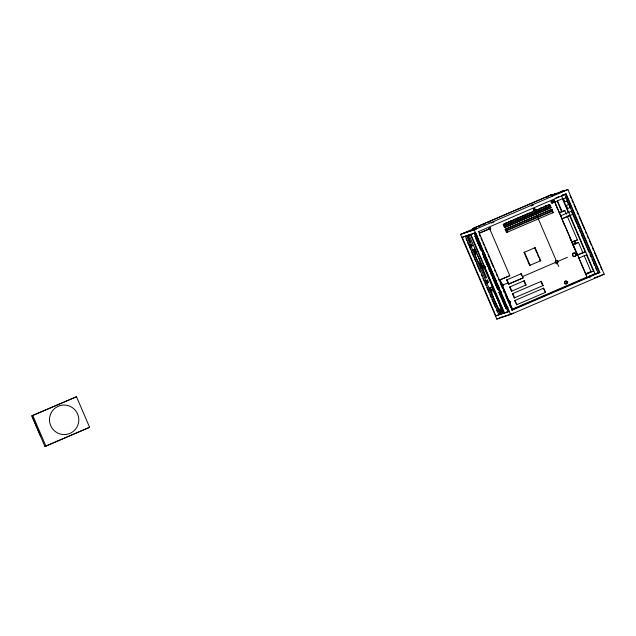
<?xml version="1.0" encoding="UTF-8"?>
<svg xmlns="http://www.w3.org/2000/svg" width="636" height="636" viewBox="0 0 636 636"><rect width="100%" height="100%" fill="white"/><g stroke="black" fill="none" stroke-linecap="round" stroke-linejoin="round"><path stroke-width="0.95" d="M490.261 228.952C490.817 226.114 487.24 229.485 490.205 229.079M490.118 229.079C492.256 227.06 487.367 227.887 490.014 229.127M489.943 229.175L490.38 228.992M31.8 415.865L76.503 396.737L89.612 427.305L45.919 446.106L44.902 446.44L31.8 415.865L76.503 396.737M473.709 230.28L472.938 228.467L551.134 194.831L552.175 196.548M472.938 228.467L551.404 194.743M554.163 194.147L567.916 189.56L604.2 274.219L510.557 314.502L496.811 319.097L460.528 234.43L476.245 227.664M478.057 226.885L480.776 225.716M482.589 224.937L485.308 223.769M488.933 222.21L490.738 221.431M546.014 197.653L548.733 196.484M550.545 195.705L554.56 194.012M560.173 191.873L563.607 190.434L563.21 190.569M472.858 230.081L474.79 229.469M460.528 234.43L474.273 229.842L567.916 189.56M491.334 223.101L494.013 221.956M470.481 234.605L504.149 313.143L495.897 315.901L462.237 237.355L464.511 236.377M470.847 234.31L469.058 235.074L483.122 267.883L484.902 267.112M473.915 233.166L470.878 234.469L504.547 313.015L508.848 311.576L475.187 233.03L462.237 237.355M556.015 197.852L558.75 196.675M562.248 195.165L564.522 194.187L598.19 272.733L512.139 309.748M478.224 231.727L566.191 193.924L599.851 272.47L511.885 310.273L512.282 310.137L478.622 231.591M474.949 234.271L495.102 281.287L474.949 234.271L476.3 233.817M479.298 233.142L489.688 228.769L509.802 275.69L499.57 280.086M479.457 233.166L489.688 228.769M474.83 236.361L477.048 235.439M504.42 223.665L506.24 222.886M508.975 221.71L510.803 220.923M513.141 219.873L514.969 219.094M517.704 217.917L519.525 217.13M522.267 215.954L524.088 215.167M526.823 213.99L528.651 213.203M534.518 210.715L537.261 209.538M539.996 208.362L541.816 207.582M544.551 206.406L546.38 205.619M554.592 202.089L562.796 198.551L562.399 198.686L568.314 212.48M499.673 292.314L498.258 288.998L497.813 289.149L482.438 253.279L483.177 253.001L481.675 249.503L480.927 249.773L475.187 236.385L475.935 236.107L474.496 232.752M475.187 236.385L475.935 236.107M503.259 224.413L548.701 204.864L549.766 204.514L550.275 205.698L503.768 225.605L503.259 224.413L549.766 204.514M566.573 197.534L563.536 198.837L564.848 201.898L567.884 200.594L566.573 197.534L566.175 197.669M503.982 226.17L550.553 206.239L551.126 207.582L505.62 227.155L504.555 227.513L503.982 226.17L550.553 206.239M504.555 227.513L551.126 207.582M505.143 229.31L550.983 209.594L552.048 209.236L552.581 210.476L505.676 230.55L505.143 229.31L552.048 209.236M470.099 244.733L471.586 244.137L472.31 245.822L470.815 246.418L470.099 244.733L470.553 244.582L471.276 246.267L470.815 246.418M506.018 231.011L552.676 211.041L553.304 212.504L506.646 232.474L506.018 231.011L507.099 230.645L507.727 232.108L506.646 232.474M569.363 204.228L566.326 205.531L567.638 208.592L570.675 207.288L569.363 204.228L568.966 204.355L569.943 206.652M475.132 249.105L472.739 249.988L475.02 249.225M559.084 213.084L564.848 210.603L566.374 214.165M481.675 249.503L482.883 253.128M560.499 215.882L571.748 211.049L571.351 211.176L572.336 213.473M562.327 218.681L569.625 215.54L585.136 251.729L585.533 251.594L577.321 255.131M561.811 218.943L573.06 214.109L572.662 214.237L576.916 224.158M44.902 446.44L89.612 427.305M482.581 266.85L483.447 266.476M483.36 267.541L485.141 266.77M487.82 265.625L489.609 264.854M483.455 267.613L485.26 266.842M487.979 265.673L489.784 264.894M487.701 266.11L489.513 265.331M524.04 252.397L535.115 247.674L540.711 260.728L529.637 265.443L524.04 252.397L524.517 252.238L530.114 265.291L529.637 265.443M572.48 242.062L577.424 239.931L567.137 215.938M485.507 280.905L487.55 280.086L488.543 282.392L487.12 283.004L486.492 283.211L485.507 280.905L486.135 280.699L487.12 283.004M572.718 244.892L578.482 242.411L583.053 253.072M486.492 283.211L488.543 282.392M499.403 280.063L509.802 275.69M506.654 279.935L521.329 273.663L523.134 277.876L508.872 284.006L508.458 284.149L506.654 279.935L507.067 279.8L508.872 284.006M503.02 285L507.918 282.893M522.18 276.763L555.57 262.398M557.939 261.38L567.423 257.294M498.417 288.06L496.708 284.896L498.417 288.06L497.344 285.421M508.458 284.149L523.134 277.876M576.924 255.259L585.136 251.729M573.672 256.698L575.5 255.91M509.619 287.035L524.279 280.77L526.083 284.976L511.423 291.248L509.619 287.035L510.024 286.9L511.829 291.113L511.423 291.248M501.208 297.902L498.878 292.457L500.985 291.59M578.649 258.184L586.845 254.654L586.448 254.79L593.444 271.111L593.841 270.976L585.645 274.506M498.552 288.879L499.968 292.186L499.276 292.449L506.129 308.444L506.964 308.15L505.207 304.04L506.669 308.277L508.204 307.76M512.409 293.729L541.316 281.327L543.12 285.54L514.214 297.934L512.409 293.729L512.799 293.594L514.603 297.807L514.214 297.934M514.794 300.55L543.685 288.156L545.497 292.369L516.599 304.755L514.794 300.55L516.981 304.628L516.599 304.755M585.287 274.219L591.051 271.739L584.198 255.744M564.299 283.648L567.94 282.082M499.483 312.268L502.615 311.219L492.264 287.059L489.124 288.108L499.483 312.268L503.02 310.972M466.617 235.892L500.007 313.747L502.726 312.578M495.897 315.901L503.489 312.634M512.33 309.12L587.155 276.954L553.566 199.299L575.652 250.83M504.547 313.015L507.576 311.712M512.735 309.645L512.044 309.907L512.735 309.645L499.904 279.713L512.441 309.772M496.811 319.097L501.359 317.141M513.419 313.119L510.04 314.248M551.531 195.324L564.482 190.999M566.191 193.924L561.485 195.491L595.153 274.036M463.557 233.126L477.31 228.539M549.21 206.056L550.275 205.698M470.767 234.215L465.266 236.051L498.934 314.597M503.768 225.605L504.833 225.247L504.324 224.055M551.515 210.834L552.581 210.476M551.595 211.406L552.676 211.041M552.223 212.869L553.304 212.504M559.362 212.44L564.848 210.603M505.676 230.55L506.741 230.2L506.208 228.952M471.133 244.288L471.586 244.137M471.856 245.973L472.31 245.822M535.115 247.674L534.645 247.833L536.879 253.056M32.198 416.612L37.818 429.737M482.684 266.73L480.291 267.613L481.158 267.239L478.892 261.952M480.681 268.694L483.122 267.883M480.737 268.782L484.083 267.669L503.354 312.626L500.007 313.747M571.939 241.767L577.424 239.931M572.996 244.24L578.482 242.411M540.711 260.728L540.234 260.887L539.487 259.146M37.969 430.103L40.617 436.28M487.55 280.086L486.93 280.293L487.915 282.599M495.102 281.287L496.454 280.842M521.329 273.663L520.908 273.806L521.544 275.285M491.882 287.075L490.316 287.599L491.851 291.177M524.279 280.77L523.873 280.905L525.678 285.111L526.083 284.976M498.878 292.457L499.968 292.186M541.316 281.327L540.918 281.462L542.731 285.675L543.12 285.54M587.394 272.963L591.051 271.739M543.685 288.156L543.311 288.283L545.497 292.369M592.291 274.704L597.792 272.868M589.254 276.008L599.851 272.47M506.526 306.131L505.485 304.406M601.131 275.245L604.2 274.219M594.294 277.821L601.163 275.531M505.874 308.778L506.264 308.651L499.276 292.329M498.537 314.725L504.435 312.761M507.178 311.839L509.301 311.131M501.16 317.348L507.576 315.21M508.49 314.9L513.196 313.333M569.999 195.491L571.176 198.233M571.963 200.062L573.131 202.797M573.918 204.625L576.264 210.103M577.051 211.931L578.219 214.674M579.006 216.494L584.484 229.286M585.271 231.107L586.44 233.849M587.227 235.678L588.403 238.413M589.182 240.241L591.528 245.727M592.315 247.547L593.491 250.29M594.27 252.118L599.748 264.902M600.535 266.73L601.712 269.465M565.794 194.06L599.454 272.598M566.962 200.952L568.512 204.554M577.687 225.963L578.847 228.666M579.619 230.47L580.779 233.181M581.55 234.986L588.896 252.118M590.057 254.829L590.828 256.626M591.989 259.337L592.76 261.142M593.539 262.946L594.7 265.649M595.471 267.454L596.632 270.157M557.438 200.73L562.137 211.685M574.666 240.917L575.834 243.652M557.287 201.429L561.58 211.446M574.459 241.489L575.628 244.216M589.286 276.08L590.065 277.9M576.431 252.635L577.591 255.346M578.37 257.159L586.503 276.143M556.055 205.587L557.216 208.298M563.027 221.861L564.188 224.572M569.999 238.134L571.16 240.845M571.939 242.658L573.1 245.369M573.879 247.173L575.039 249.884M575.811 251.697L576.979 254.408M551.134 194.831L551.913 196.635M534.661 210.333L535.615 212.559M536.188 213.903L536.935 215.636M537.468 216.876L556.246 260.688M557.271 263.081L558.742 266.516M555.657 261.229L556.826 263.964M537.627 254.798L538.748 257.405M505.048 225.812L505.62 227.155M509.539 300.796L510.318 302.609M479.393 234.469L480.18 236.298M480.959 238.118L482.136 240.861M482.915 242.69L484.091 245.424M484.878 247.253L487.224 252.731M488.003 254.559L489.179 257.302M489.966 259.13L493.488 267.343M494.665 270.085L495.444 271.914M496.223 273.742L497.4 276.477M498.187 278.306L499.355 281.048M500.142 282.869L502.488 288.354M503.275 290.175L504.443 292.918M505.23 294.746L508.752 302.967M509.102 303.706L510.708 307.53M477.572 237.371L478.733 240.082M479.504 241.887L480.673 244.598M484.545 253.645L485.705 256.356M486.484 258.16L487.645 260.871M488.416 262.684L489.585 265.395M498.107 285.286L498.878 287.09M500.429 290.708L501.597 293.419M474.273 229.842L510.557 314.502M475.752 233.841L495.905 280.85M497.845 285.373L499.006 288.084M500.166 290.795L501.327 293.506M502.877 297.123L504.817 301.647M505.978 304.358L507.138 307.069M473.2 228.38L473.979 230.192M476.42 236.608L481.85 249.264M483.4 252.882L495.412 280.905M500.063 291.749L501.224 294.468M502.384 297.179L504.324 301.695M506.82 308.182L507.965 310.845M474.202 232.879L475.641 236.234M502.615 299.429L503.76 302.092M506.526 308.309L508.053 311.863M475.227 236.226L481.142 250.02L480.744 250.155L480.005 248.43M482.454 253.08L497.964 289.269L497.567 289.404L492.526 277.638M475.935 238.945L477.048 241.529M477.787 243.254L478.892 245.846M483.606 256.833L487.868 266.786M488.647 268.591L489.807 271.31M490.587 273.114L491.747 275.833M501.987 299.715L503.148 302.434M503.927 304.247L505.095 306.965M499.522 309.072L500.675 311.759M473.605 249.614L475.497 254.018M466.045 238.921L466.832 240.75M467.611 242.578L468.788 245.321M469.567 247.142L470.743 249.884M471.522 251.713L473.876 257.19M474.655 259.019L475.831 261.754M476.61 263.582L480.14 271.803M481.309 274.545L482.096 276.366M482.875 278.194L484.052 280.937M484.831 282.766L486.007 285.5M486.794 287.329L489.14 292.806M489.927 294.635L491.095 297.378M491.882 299.198L495.404 307.419M496.581 310.161L497.36 311.99M32.81 415.531L45.919 446.106M531.275 205.905A1.431 1.415 71.5 0 1 533.095 205.062M531.537 205.818A1.431 1.415 71.5 0 1 531.958 205.213M532.276 205.015A1.431 1.415 71.5 0 1 533.358 204.975M502.074 286.28A1.129 1.121 71.5 0 0 502.989 284.856A1.129 1.121 71.5 0 0 501.47 284.125A1.129 1.121 71.5 0 1 502.09 286.287M533.326 209.053A0.898 0.89 71.5 0 1 534.638 208.926A0.898 0.89 71.5 0 1 534.653 210.254A0.898 0.89 71.5 0 1 533.342 210.15M551.094 201.731A0.994 0.986 71.5 0 1 552.605 201.31A0.994 0.986 71.5 0 1 552.628 202.884A0.994 0.986 71.5 0 1 551.11 202.494M508.593 301.456A1.2 1.193 71.5 0 1 510.207 301.949A1.2 1.193 71.5 0 1 509.73 303.571M509.237 301.456A1.2 1.193 71.5 0 1 510.04 302.951M555.308 262.485A1.304 1.288 71.5 0 1 556.524 260.68A1.304 1.288 71.5 0 1 557.645 262.565A1.304 1.288 71.5 0 1 555.482 262.779M564.45 281.971A1.431 1.415 71.5 0 1 566.628 281.422A1.431 1.415 71.5 0 1 566.604 283.68A1.431 1.415 71.5 0 1 564.434 283.06M572.726 253.629A1.765 1.757 71.5 0 1 575.31 253.605A1.765 1.757 71.5 0 1 575.127 256.197A1.765 1.757 71.5 0 1 572.567 255.775M474.607 252.587A15.646 15.518 71.5 0 1 473.542 249.487M475.124 250.91A8.538 1.073 66.7 0 1 476.213 251.387M482.048 264.974A8.538 1.073 66.7 0 1 482.008 266.23M490.944 289.96A21.441 21.274 71.5 0 1 490.38 288.164A21.441 21.274 71.5 0 0 490.976 289.944M501.891 308.643A11.702 1.463 66.7 0 1 501.327 310.145M492.399 289.372A11.702 1.463 66.7 0 1 493.886 290.024M499.435 290.413L500.723 294.245L499.435 290.413M502.297 297.187L503.744 301.392L502.297 297.187M468.271 236.282L467.77 236.449L470.433 242.658L470.934 242.491L468.271 236.282M483.002 269.322L482.319 269.545L485.968 278.059L486.651 277.829L483.002 269.322M533.477 209.172A0.898 0.89 71.5 0 0 534.439 210.397A0.898 0.89 71.5 0 0 535.011 208.95A0.898 0.89 71.5 0 0 533.477 209.172M551.364 201.644A0.994 0.986 71.5 0 0 552.422 203.003A0.994 0.986 71.5 0 0 553.058 201.397A0.994 0.986 71.5 0 0 551.364 201.644M555.554 261.404A1.304 1.288 71.5 0 0 556.945 263.177A1.304 1.288 71.5 0 0 557.764 261.086A1.304 1.288 71.5 0 0 555.554 261.404M564.712 281.883A1.431 1.415 71.5 0 0 566.183 283.863A1.431 1.415 71.5 0 0 567.153 281.597A1.431 1.415 71.5 0 0 564.712 281.883M572.758 254.297A1.765 1.757 71.5 0 0 575.024 256.34A1.765 1.757 71.5 0 0 575.644 253.351A1.765 1.757 71.5 0 0 572.758 254.297M475.307 255.155A8.538 1.073 66.7 0 0 481.221 266.571A8.538 1.073 66.7 0 0 477.016 254.448A8.538 1.073 66.7 0 0 475.307 255.155M50.498 414.33A14.779 14.668 71.5 0 0 66.327 434.42A14.779 14.668 71.5 0 0 75.636 410.665A14.779 14.668 71.5 0 0 50.498 414.33M492.646 295.191A11.702 1.463 66.7 0 0 500.747 310.829A11.702 1.463 66.7 0 0 494.991 294.222A11.702 1.463 66.7 0 0 492.646 295.191"/></g></svg>
